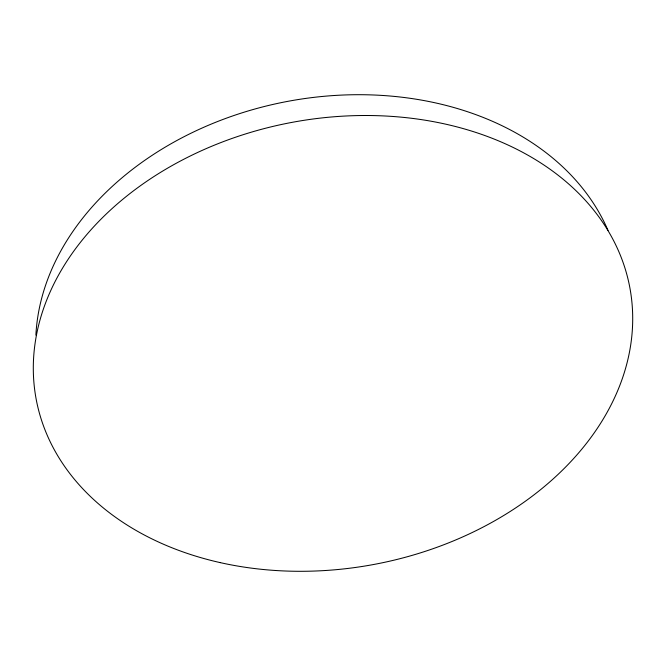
<?xml version="1.0" encoding="UTF-8"?>
<svg xmlns="http://www.w3.org/2000/svg" width="666" height="666" viewBox="0 0 666 666"><rect width="100%" height="100%" fill="white"/><g stroke="black" fill="none" stroke-linecap="round" stroke-linejoin="round"><path stroke-width="1" d="M35.881 335.09A295.313 223.426 -10.7 0 1 289.502 101.032A295.313 223.426 -10.7 0 1 608 230.411M220.23 562.62A302.031 224.8 -10.7 0 0 629.861 287.737A302.031 224.8 -10.7 0 0 148.909 179.845A302.031 224.8 -10.7 0 0 220.23 562.62"/></g></svg>
